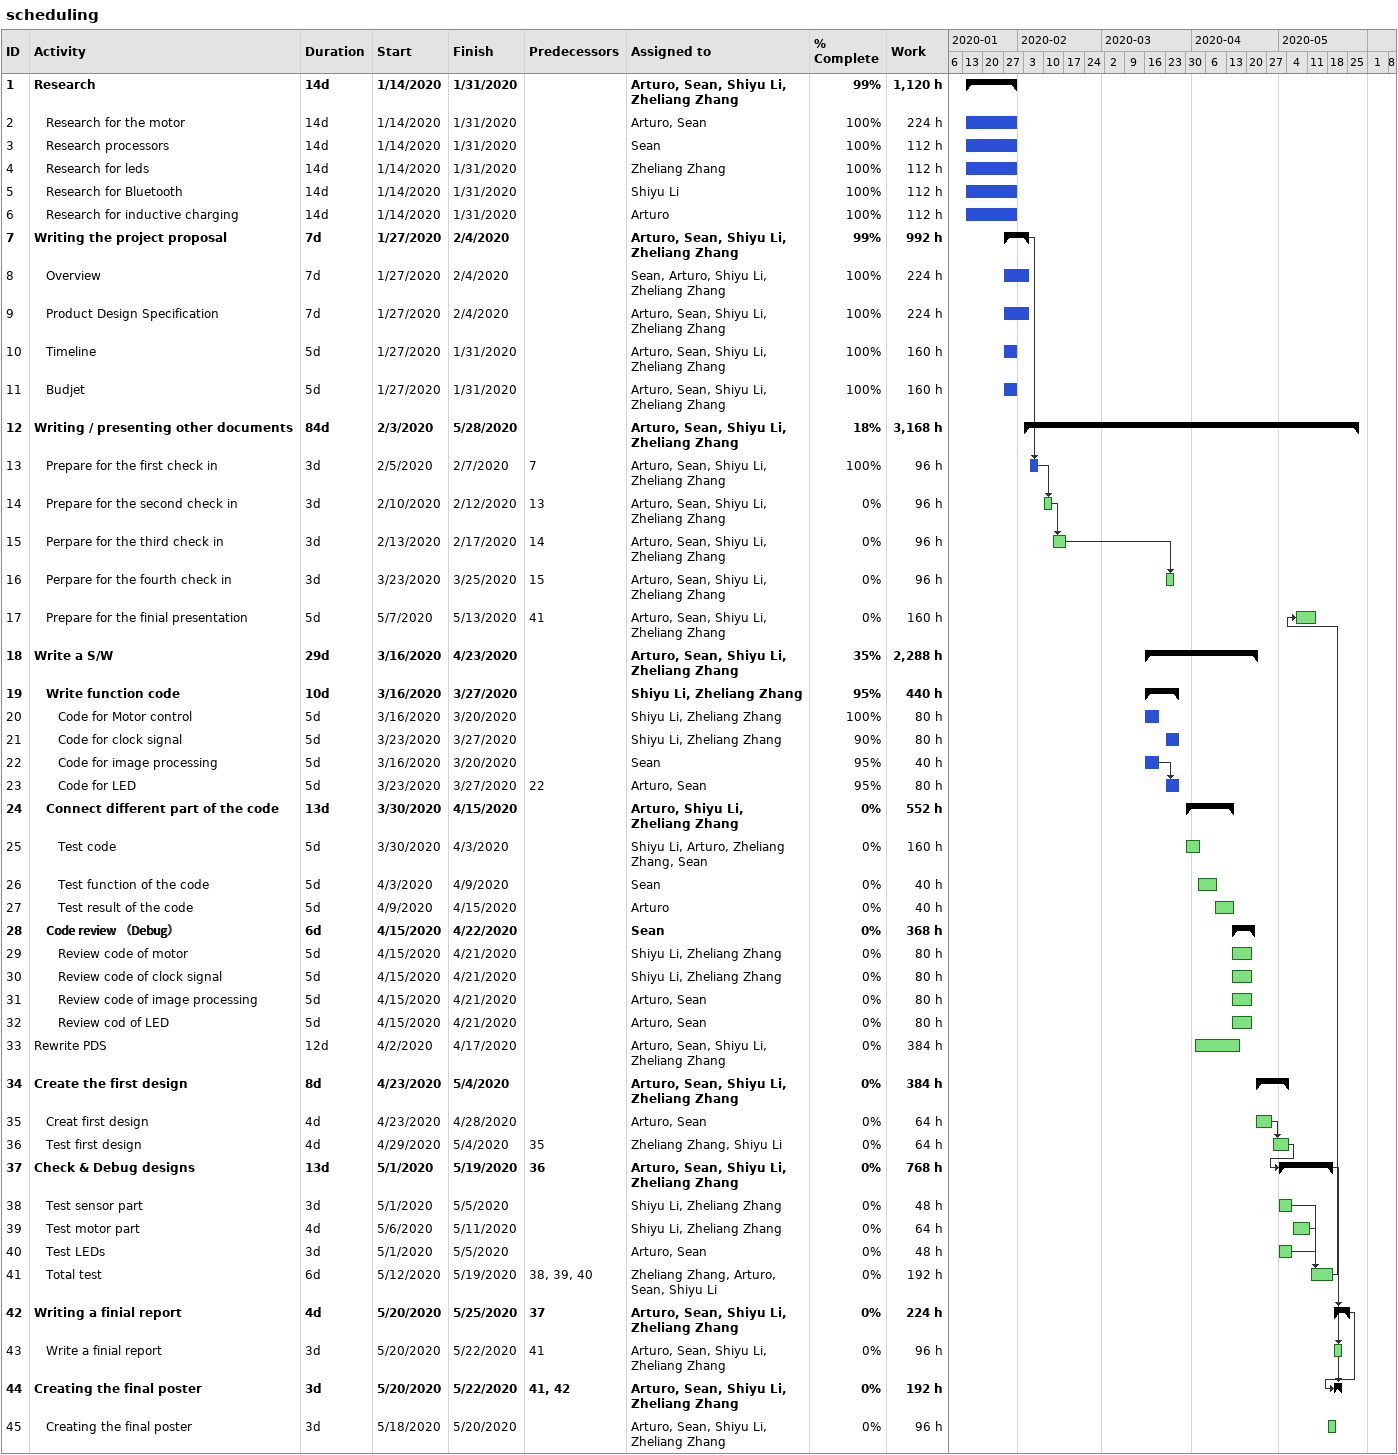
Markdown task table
scheduling

| ID | Level | Task | Duration | Start | Finish | Predecessors | Resources | % complete | Work (h) |
|---|---|---|---|---|---|---|---|---|---|
| 1 | 1 | **Research** | 14d | 2020-01-14 | 2020-01-31 |  | Arturo, Sean, Shiyu Li, Zheliang Zhang | 99 | 1120 |
| 2 | 2 | Research for the motor | 14d | 2020-01-14 | 2020-01-31 |  | Arturo, Sean | 100 | 224 |
| 3 | 2 | Research processors | 14d | 2020-01-14 | 2020-01-31 |  | Sean | 100 | 112 |
| 4 | 2 | Research for leds | 14d | 2020-01-14 | 2020-01-31 |  | Zheliang Zhang | 100 | 112 |
| 5 | 2 | Research for Bluetooth | 14d | 2020-01-14 | 2020-01-31 |  | Shiyu Li | 100 | 112 |
| 6 | 2 | Research for inductive charging | 14d | 2020-01-14 | 2020-01-31 |  | Arturo | 100 | 112 |
| 7 | 1 | **Writing the project proposal** | 7d | 2020-01-27 | 2020-02-04 |  | Arturo, Sean, Shiyu Li, Zheliang Zhang | 99 | 992 |
| 8 | 2 | Overview | 7d | 2020-01-27 | 2020-02-04 |  | Sean, Arturo, Shiyu Li, Zheliang Zhang | 100 | 224 |
| 9 | 2 | Product Design Specification | 7d | 2020-01-27 | 2020-02-04 |  | Arturo, Sean, Shiyu Li, Zheliang Zhang | 100 | 224 |
| 10 | 2 | Timeline | 5d | 2020-01-27 | 2020-01-31 |  | Arturo, Sean, Shiyu Li, Zheliang Zhang | 100 | 160 |
| 11 | 2 | Budjet | 5d | 2020-01-27 | 2020-01-31 |  | Arturo, Sean, Shiyu Li, Zheliang Zhang | 100 | 160 |
| 12 | 1 | **Writing / presenting other documents** | 84d | 2020-02-03 | 2020-05-28 |  | Arturo, Sean, Shiyu Li, Zheliang Zhang | 18 | 3168 |
| 13 | 2 | Prepare for the first check in | 3d | 2020-02-05 | 2020-02-07 | 7 | Arturo, Sean, Shiyu Li, Zheliang Zhang | 100 | 96 |
| 14 | 2 | Prepare for the second check in | 3d | 2020-02-10 | 2020-02-12 | 13 | Arturo, Sean, Shiyu Li, Zheliang Zhang | 0 | 96 |
| 15 | 2 | Perpare for the third check in | 3d | 2020-02-13 | 2020-02-17 | 14 | Arturo, Sean, Shiyu Li, Zheliang Zhang | 0 | 96 |
| 16 | 2 | Perpare for the fourth check in | 3d | 2020-03-23 | 2020-03-25 | 15 | Arturo, Sean, Shiyu Li, Zheliang Zhang | 0 | 96 |
| 17 | 2 | Prepare for the finial presentation | 5d | 2020-05-07 | 2020-05-13 | 41 | Arturo, Sean, Shiyu Li, Zheliang Zhang | 0 | 160 |
| 18 | 1 | **Write a S/W** | 29d | 2020-03-16 | 2020-04-23 |  | Arturo, Sean, Shiyu Li, Zheliang Zhang | 35 | 2288 |
| 19 | 2 | **Write function code** | 10d | 2020-03-16 | 2020-03-27 |  | Shiyu Li, Zheliang Zhang | 95 | 440 |
| 20 | 3 | Code for Motor control | 5d | 2020-03-16 | 2020-03-20 |  | Shiyu Li, Zheliang Zhang | 100 | 80 |
| 21 | 3 | Code for clock signal | 5d | 2020-03-23 | 2020-03-27 |  | Shiyu Li, Zheliang Zhang | 90 | 80 |
| 22 | 3 | Code for image processing | 5d | 2020-03-16 | 2020-03-20 |  | Sean | 95 | 40 |
| 23 | 3 | Code for LED | 5d | 2020-03-23 | 2020-03-27 | 22 | Arturo, Sean | 95 | 80 |
| 24 | 2 | **Connect different part of the code** | 13d | 2020-03-30 | 2020-04-15 |  | Arturo, Shiyu Li, Zheliang Zhang | 0 | 552 |
| 25 | 3 | Test code | 5d | 2020-03-30 | 2020-04-03 |  | Shiyu Li, Arturo, Zheliang Zhang, Sean | 0 | 160 |
| 26 | 3 | Test function of the code | 5d | 2020-04-03 | 2020-04-09 |  | Sean | 0 | 40 |
| 27 | 3 | Test result of the code | 5d | 2020-04-09 | 2020-04-15 |  | Arturo | 0 | 40 |
| 28 | 2 | **Code review （Debug）** | 6d | 2020-04-15 | 2020-04-22 |  | Sean | 0 | 368 |
| 29 | 3 | Review code of motor | 5d | 2020-04-15 | 2020-04-21 |  | Shiyu Li, Zheliang Zhang | 0 | 80 |
| 30 | 3 | Review code of clock signal | 5d | 2020-04-15 | 2020-04-21 |  | Shiyu Li, Zheliang Zhang | 0 | 80 |
| 31 | 3 | Review code of image processing | 5d | 2020-04-15 | 2020-04-21 |  | Arturo, Sean | 0 | 80 |
| 32 | 3 | Review cod of LED | 5d | 2020-04-15 | 2020-04-21 |  | Arturo, Sean | 0 | 80 |
| 33 | 1 | Rewrite PDS | 12d | 2020-04-02 | 2020-04-17 |  | Arturo, Sean, Shiyu Li, Zheliang Zhang | 0 | 384 |
| 34 | 1 | **Create the first design** | 8d | 2020-04-23 | 2020-05-04 |  | Arturo, Sean, Shiyu Li, Zheliang Zhang | 0 | 384 |
| 35 | 2 | Creat first design | 4d | 2020-04-23 | 2020-04-28 |  | Arturo, Sean | 0 | 64 |
| 36 | 2 | Test first design | 4d | 2020-04-29 | 2020-05-04 | 35 | Zheliang Zhang, Shiyu Li | 0 | 64 |
| 37 | 1 | **Check & Debug designs** | 13d | 2020-05-01 | 2020-05-19 | 36 | Arturo, Sean, Shiyu Li, Zheliang Zhang | 0 | 768 |
| 38 | 2 | Test sensor part | 3d | 2020-05-01 | 2020-05-05 |  | Shiyu Li, Zheliang Zhang | 0 | 48 |
| 39 | 2 | Test motor part | 4d | 2020-05-06 | 2020-05-11 |  | Shiyu Li, Zheliang Zhang | 0 | 64 |
| 40 | 2 | Test LEDs | 3d | 2020-05-01 | 2020-05-05 |  | Arturo, Sean | 0 | 48 |
| 41 | 2 | Total test | 6d | 2020-05-12 | 2020-05-19 | 38, 39, 40 | Zheliang Zhang, Arturo, Sean, Shiyu Li | 0 | 192 |
| 42 | 1 | **Writing a finial report** | 4d | 2020-05-20 | 2020-05-25 | 37 | Arturo, Sean, Shiyu Li, Zheliang Zhang | 0 | 224 |
| 43 | 2 | Write a finial report | 3d | 2020-05-20 | 2020-05-22 | 41 | Arturo, Sean, Shiyu Li, Zheliang Zhang | 0 | 96 |
| 44 | 1 | **Creating the final poster** | 3d | 2020-05-20 | 2020-05-22 | 41, 42 | Arturo, Sean, Shiyu Li, Zheliang Zhang | 0 | 192 |
| 45 | 2 | Creating the final poster | 3d | 2020-05-18 | 2020-05-20 |  | Arturo, Sean, Shiyu Li, Zheliang Zhang | 0 | 96 |
